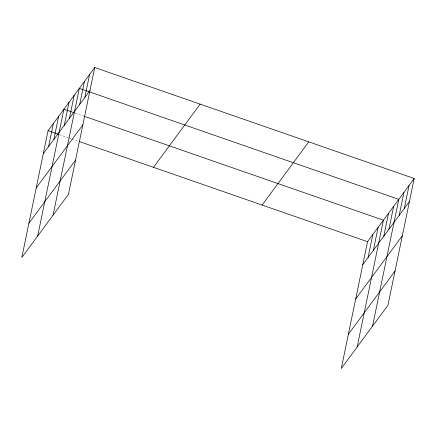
<?xml version="1.0" encoding="UTF-8"?>
<svg xmlns="http://www.w3.org/2000/svg" width="436" height="436" viewBox="0 0 436 436"><rect width="100%" height="100%" fill="white"/><g stroke="black" fill="none" stroke-linecap="round" stroke-linejoin="round"><path stroke-width="0.33" stroke-dasharray="2.18 1.64" d="M75.221 113.131L84.006 116.183M59.356 134.615L68.141 137.667M68.774 137.885L71.281 138.757M71.907 138.975L78.186 141.155"/><path stroke-width="0.65" d="M94.721 67.509L48.064 130.691L21.8 257.502L68.457 194.325L94.721 67.509L414.2 178.498L387.936 305.309L341.279 368.491L367.543 241.675L414.2 178.498M48.581 146.545L53.35 123.53M53.873 139.384L58.637 116.368M37.665 236.023L63.923 109.207L73.967 112.695M64.294 125.279L69.057 102.258M69.422 118.325L74.191 95.31M53.061 215.171L79.325 88.361L398.804 199.345L372.54 326.161M79.69 104.427L84.453 81.412M84.824 97.479L89.587 74.463M368.066 257.529L372.829 234.514M373.352 250.373L378.116 227.352M357.144 347.007L383.408 220.196L84.633 116.401M383.773 236.263L388.536 213.242M388.901 229.314L393.67 206.293M399.169 215.411L403.938 192.396M404.303 208.463L409.066 185.447M43.295 153.706L89.952 90.53M36.204 187.96L82.862 124.783M28.896 223.248L75.553 160.072M153.488 167.315L200.146 104.139M262.112 205.051L308.77 141.874M362.774 264.69L409.431 201.514M355.683 298.943L402.341 235.767M348.375 334.238L395.032 271.056M48.064 130.691L58.102 134.179M79.439 141.591L367.543 241.675"/></g></svg>
